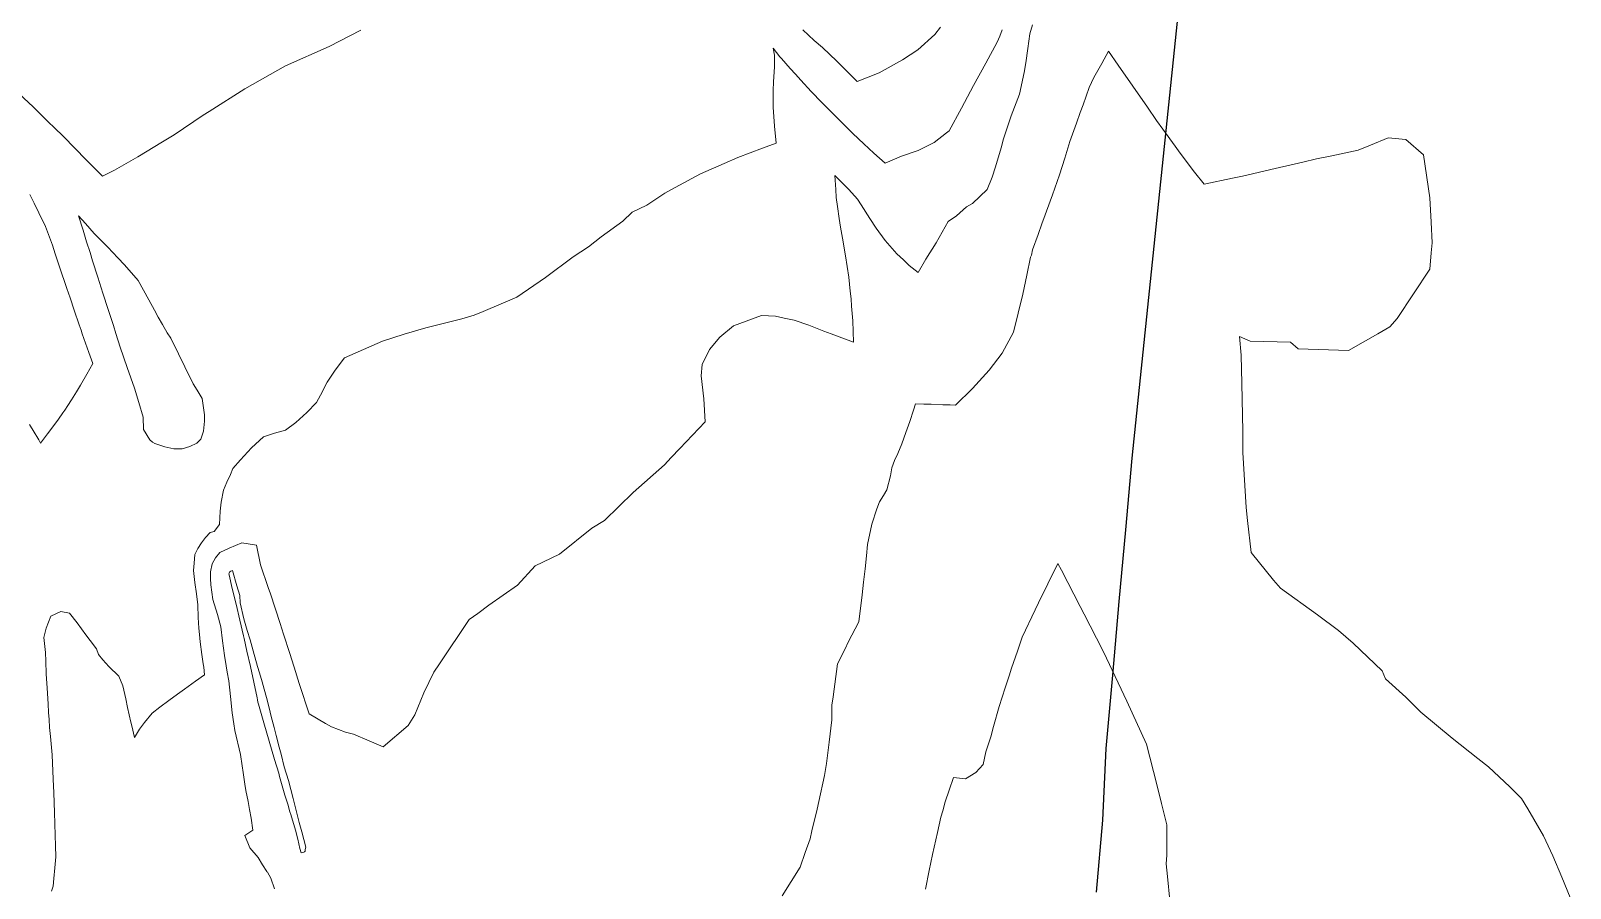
# Model space of a CAD drawing. Header units: inches. Extents: x 11351264 to 11356330, y 6702313 to 6706468.
# Drawn here: x 11355856.5 to 11356328.3, y 6703829.2 to 6704091.9 of the extents above; entities that cross this region are included whole.
import ezdxf

# ---------------------------------------------------------------- set-up
doc = ezdxf.new("R2010")
doc.units = ezdxf.units.IN
doc.header["$MEASUREMENT"] = 0
doc.layers.add('Shumate_Contours_clip1', color=7, linetype='Continuous', lineweight=0)
doc.layers.add('Shumate_Streets_clip1', color=7, linetype='Continuous')

msp = doc.modelspace()

# ---------------------------------------------------------------- linework, layer by layer
at = {"layer": 'Shumate_Contours_clip1'}
for points, elevation in [([(11355957.67, 6704092.09), (11355948.02, 6704087.12), (11355934.63, 6704081.18), (11355922.18, 6704074.16), (11355911.24, 6704067.23), (11355909.42, 6704066.07), (11355900.53, 6704060.04), (11355896.87, 6704057.84), (11355889.39, 6704053.34), (11355882.24, 6704049.2), (11355878.53, 6704047.37), (11355875.87, 6704050.03), (11355873.5, 6704052.4), (11355870.01, 6704055.98), (11355866.52, 6704059.56), (11355863.75, 6704062.25), (11355862.02, 6704063.91), (11355857.24, 6704068.57), (11355851.58, 6704073.92)], 1362), ([(11356154.25, 6704092.2), (11356153.49, 6704090.32), (11356152.73, 6704088.45), (11356149.25, 6704082), (11356145.49, 6704075.11), (11356141.73, 6704068.21), (11356137.98, 6704061.31), (11356137.17, 6704060.64), (11356133.35, 6704057.69), (11356128.47, 6704055.25), (11356123.37, 6704053.49), (11356118.4, 6704051.32), (11356114.9, 6704054.38), (11356111.8, 6704057.32), (11356108.51, 6704060.42), (11356105.77, 6704063.12), (11356102.13, 6704066.74), (11356099.01, 6704069.95), (11356095.75, 6704073.35), (11356092.51, 6704076.8), (11356090.93, 6704078.58), (11356089.3, 6704080.34), (11356086.59, 6704083.45), (11356086.08, 6704083.98), (11356084.03, 6704086.56), (11356084.46, 6704084.49), (11356084.45, 6704080.89), (11356084.16, 6704076.3), (11356084.08, 6704073.61), (11356084.05, 6704070.61), (11356084.04, 6704068.48), (11356084.45, 6704062.67), (11356084.95, 6704057.44), (11356080.82, 6704055.93), (11356073.23, 6704053.12), (11356069.06, 6704051.23), (11356061.83, 6704048.08), (11356053.98, 6704043.93), (11356050.81, 6704042.17), (11356045.3, 6704038.46), (11356040.89, 6704036.35), (11356038.03, 6704033.61), (11356031.32, 6704028.75), (11356027.44, 6704025.74), (11356022.72, 6704022.6), (11356014.25, 6704016.31), (11356005.52, 6704010.28), (11355995.22, 6704005.85), (11355992.43, 6704004.73), (11355988.62, 6704003.67), (11355977.6, 6704000.93), (11355970.99, 6703998.98), (11355964.31, 6703996.79), (11355952.68, 6703991.68), (11355949.83, 6703987.94), (11355947.35, 6703984.19), (11355945.37, 6703980.29), (11355944.13, 6703978.06), (11355941.19, 6703974.94), (11355937.76, 6703971.87), (11355934.61, 6703969.58), (11355931.24, 6703968.61), (11355927.89, 6703967.49), (11355924.14, 6703964.07), (11355920.85, 6703960.43), (11355918.5, 6703957.75), (11355917.78, 6703955.98), (11355916.61, 6703953.57), (11355915.56, 6703951.1), (11355914.84, 6703947.48), (11355914.57, 6703944.68), (11355914.36, 6703940.61), (11355912.77, 6703938.49), (11355911.5, 6703938.16), (11355910.09, 6703936.68), (11355908.81, 6703935.01), (11355907.71, 6703933.25), (11355906.77, 6703931.4), (11355906.58, 6703928.75), (11355906.45, 6703926.55), (11355906.85, 6703922.87), (11355907.29, 6703919.38), (11355907.7, 6703916.03), (11355907.79, 6703912.17), (11355908.08, 6703908.89), (11355908.26, 6703906.87), (11355908.47, 6703904.66), (11355908.99, 6703900.78), (11355909.42, 6703897.91), (11355909.54, 6703896.88), (11355909.78, 6703894.52), (11355907.04, 6703892.61), (11355903.65, 6703890.18), (11355901.55, 6703888.66), (11355898.81, 6703886.68), (11355896.08, 6703884.67), (11355893.75, 6703882.77), (11355891.35, 6703879.93), (11355889.91, 6703877.86), (11355888.34, 6703875.39), (11355887.5, 6703878.96), (11355887.25, 6703880.05), (11355886.2, 6703884.54), (11355885.66, 6703887.25), (11355884.75, 6703891.19), (11355883.51, 6703894.18), (11355880.42, 6703897.09), (11355878.59, 6703899.14), (11355877.33, 6703900.82), (11355876.67, 6703902.49), (11355874.79, 6703905.05), (11355873.43, 6703906.85), (11355872.05, 6703908.65), (11355870.74, 6703910.46), (11355868.36, 6703913.42), (11355865.73, 6703913.92), (11355862.64, 6703912.56), (11355861.26, 6703908.85), (11355860.58, 6703906.01), (11355861.07, 6703901.42), (11355861.16, 6703898.74), (11355861.25, 6703894.9), (11355861.59, 6703890.49), (11355861.85, 6703885.69), (11355861.97, 6703883.03), (11355862.14, 6703880.87), (11355862.25, 6703878.45), (11355862.58, 6703875.63), (11355863.13, 6703870.01), (11355863.44, 6703862.6), (11355863.61, 6703858.43), (11355863.82, 6703852.4), (11355864.05, 6703845.46), (11355864.12, 6703842.13), (11355864.17, 6703838.83), (11355863.87, 6703835.36), (11355863.57, 6703832.12), (11355863.35, 6703829.83), (11355862.89, 6703828.23)], 1360), ([(11356163.55, 6704093.73), (11356162.71, 6704091.03), (11356162.14, 6704086.46), (11356161.47, 6704082.11), (11356161.02, 6704079.09), (11356159.59, 6704072.49), (11356157.04, 6704065.88), (11356154.62, 6704058.8), (11356153.95, 6704056.02), (11356152.21, 6704050.27), (11356151.12, 6704047.11), (11356149.68, 6704043.26), (11356145.13, 6704039), (11356143.31, 6704037.92), (11356140.25, 6704035.22), (11356137.68, 6704033.45), (11356134.01, 6704026.98), (11356130.89, 6704021.9), (11356128.51, 6704017.85), (11356125.77, 6704020.03), (11356123.98, 6704021.77), (11356122, 6704023.6), (11356118.41, 6704027.69), (11356115.59, 6704031.48), (11356113.69, 6704034.43), (11356110.98, 6704038.62), (11356109.95, 6704040.35), (11356107.26, 6704043.3), (11356104.59, 6704045.95), (11356102.99, 6704047.54), (11356103.25, 6704043.25), (11356103.4, 6704040.79), (11356103.77, 6704038.07), (11356104.26, 6704034.43), (11356104.64, 6704031.72), (11356105.29, 6704028.32), (11356106.21, 6704022.94), (11356107.24, 6704016.41), (11356107.65, 6704012.17), (11356107.91, 6704009.74), (11356108.1, 6704007.52), (11356108.44, 6704003.07), (11356108.7, 6703996.53), (11356101.83, 6703999.01), (11356099.6, 6703999.83), (11356094.99, 6704001.72), (11356090.48, 6704003.2), (11356087.45, 6704003.85), (11356084.79, 6704004.44), (11356080.46, 6704004.7), (11356071.85, 6704001.48), (11356067.76, 6703998), (11356064.54, 6703994.28), (11356062.27, 6703989.7), (11356062.02, 6703986.13), (11356062.77, 6703979.14), (11356063.22, 6703972.1), (11356055.47, 6703963.9), (11356052.84, 6703961.11), (11356050.74, 6703958.9), (11356041.18, 6703950.48), (11356032.36, 6703941.81), (11356028.53, 6703939.55), (11356018.53, 6703931.49), (11356011.11, 6703927.91), (11356005.74, 6703921.99), (11355996.91, 6703915.95), (11355993.56, 6703913.35), (11355990.9, 6703911.46), (11355981.76, 6703897.91), (11355980.03, 6703895.35), (11355976.99, 6703889.03), (11355974.2, 6703882.3), (11355972.17, 6703879.07), (11355964.55, 6703872.53), (11355960.2, 6703874.32), (11355955.46, 6703876.36), (11355952.95, 6703876.97), (11355948.65, 6703878.65), (11355946.85, 6703879.69), (11355941.89, 6703882.59), (11355938.86, 6703891.58), (11355938.29, 6703893.52), (11355937.75, 6703895.31), (11355935.91, 6703901.05), (11355934, 6703906.99), (11355932.94, 6703910.26), (11355929.96, 6703919.38), (11355929.3, 6703921.3), (11355926.93, 6703928.26), (11355925.7, 6703934.33), (11355921.2, 6703935.03), (11355917.3, 6703933.38), (11355914.47, 6703932.07), (11355913.15, 6703930.37), (11355912.1, 6703928.58), (11355911.63, 6703926.14), (11355911.6, 6703924.12), (11355911.74, 6703922.1), (11355912.38, 6703917.61), (11355913.81, 6703913.07), (11355914.74, 6703909.31), (11355915.31, 6703904.99), (11355915.89, 6703900.49), (11355916.46, 6703897.35), (11355916.77, 6703895.33), (11355917.23, 6703892.74), (11355917.79, 6703887.96), (11355918.23, 6703882.89), (11355918.76, 6703879.54), (11355919.08, 6703877.52), (11355920.79, 6703870.16), (11355921.33, 6703866.65), (11355921.65, 6703864.66), (11355922.17, 6703861.07), (11355922.46, 6703859.06), (11355923.17, 6703855.72), (11355923.62, 6703853.32), (11355924.04, 6703850.62), (11355924.63, 6703846.91), (11355922.11, 6703845.33), (11355923.7, 6703841.56), (11355926.21, 6703838.58), (11355927.51, 6703836.35), (11355928.85, 6703834.32), (11355928.92, 6703834.21), (11355929.09, 6703834.11), (11355930.11, 6703832.27), (11355931.22, 6703828.93)], 1358), ([(11356135.3, 6704092.98), (11356133.57, 6704090.82), (11356128.39, 6704086.13), (11356123.64, 6704083.02), (11356116.53, 6704079.05), (11356109.84, 6704076.38), (11356106.69, 6704079.44), (11356103.56, 6704082.62), (11356099.18, 6704086.81), (11356096.66, 6704088.94), (11356093.16, 6704092.22)], 1362), ([(11356328.32, 6703826.29), (11356325.74, 6703832.5), (11356322.99, 6703839.11), (11356320.18, 6703845.2), (11356315.3, 6703853.53), (11356313.43, 6703856.63), (11356309.78, 6703860.26), (11356303.24, 6703866.35), (11356299.98, 6703868.96), (11356292.15, 6703875.1), (11356282.59, 6703883.07), (11356277.92, 6703887.73), (11356271.67, 6703893.35), (11356270.69, 6703895.73), (11356261.83, 6703904.26), (11356257.33, 6703908.14), (11356250.92, 6703912.97), (11356239.5, 6703921.1), (11356237.4, 6703923.52), (11356230.55, 6703932.03), (11356229.46, 6703941.87), (11356229.05, 6703945.88), (11356227.99, 6703962.66), (11356227.95, 6703969.22), (11356227.66, 6703983.86), (11356227.47, 6703992.48), (11356226.95, 6703998.25), (11356230.22, 6703996.76), (11356242.62, 6703996.49), (11356244.93, 6703994.41), (11356260.35, 6703993.91), (11356269.37, 6703999.03), (11356273.03, 6704001.15), (11356275.3, 6704003.7), (11356285.25, 6704018.88), (11356285.67, 6704023.85), (11356286.06, 6704026.94), (11356285.69, 6704033.27), (11356285.29, 6704040.7), (11356283.33, 6704053.93), (11356277.99, 6704058.56), (11356272.54, 6704059.09), (11356267.1, 6704056.82), (11356263.29, 6704055.34), (11356255.22, 6704053.59), (11356250.54, 6704052.64), (11356246.37, 6704051.65), (11356237.92, 6704049.76), (11356227.92, 6704047.35), (11356224.83, 6704046.73), (11356216.13, 6704044.89), (11356213.21, 6704048.57), (11356208.82, 6704054.38), (11356207.22, 6704056.58), (11356203.45, 6704061.74), (11356201.58, 6704064.47), (11356198.82, 6704068.5), (11356194.25, 6704074.99), (11356189.77, 6704081.37), (11356186.85, 6704085.72), (11356184.75, 6704081.93), (11356182.29, 6704077.57), (11356180.9, 6704074.57), (11356179.05, 6704069.27), (11356178.17, 6704066.85), (11356177.01, 6704063.66), (11356175.02, 6704058.03), (11356173.41, 6704052.85), (11356171.78, 6704047.78), (11356169.63, 6704041.64), (11356168.93, 6704039.69), (11356167.45, 6704035.54), (11356166.43, 6704032.72), (11356165.26, 6704029.46), (11356163.57, 6704024.78), (11356163.22, 6704023.12), (11356163.08, 6704022.94), (11356162.88, 6704022.52), (11356161.8, 6704017.05), (11356160.53, 6704011.2), (11356159.18, 6704005.38), (11356157.73, 6703999.59), (11356154.2, 6703993.17), (11356150.22, 6703987.91), (11356145.15, 6703982.34), (11356139.94, 6703977.23), (11356138.34, 6703977.34), (11356136.01, 6703977.32), (11356132.5, 6703977.45), (11356130.19, 6703977.54), (11356127.72, 6703977.64), (11356127.04, 6703975.62), (11356125.91, 6703972.2), (11356124.75, 6703968.79), (11356123.48, 6703965.38), (11356122.28, 6703962.37), (11356121.28, 6703960.2), (11356120.43, 6703958), (11356120, 6703955.57), (11356118.89, 6703951.26), (11356117.87, 6703949.5), (11356116.64, 6703947.59), (11356115.86, 6703945.38), (11356114.3, 6703940.71), (11356112.94, 6703934.48), (11356112.63, 6703930.97), (11356112.22, 6703926.99), (11356111.76, 6703922.97), (11356111.33, 6703919.04), (11356110.35, 6703910.78), (11356107.09, 6703904.52), (11356106.11, 6703902.57), (11356103.74, 6703897.97), (11356102.42, 6703887.78), (11356102.04, 6703885.26), (11356102, 6703880.75), (11356101.18, 6703873.96), (11356100.36, 6703867.34), (11356099.77, 6703863.68), (11356098.08, 6703855.72), (11356097.5, 6703853.42), (11356095.93, 6703846.79), (11356095.41, 6703844.32), (11356093.91, 6703840.16), (11356092.29, 6703835.59), (11356086.77, 6703826.86)], 1356), ([(11355856.21, 6704041.8), (11355857.54, 6704039.14), (11355859, 6704036.12), (11355861.08, 6704031.97), (11355863.18, 6704026.24), (11355864.04, 6704023.61), (11355865.36, 6704019.57), (11355867.59, 6704012.91), (11355868.56, 6704010.1), (11355869.86, 6704006.26), (11355871.4, 6704001.82), (11355871.95, 6704000.18), (11355872.32, 6703999.06), (11355874.35, 6703993.31), (11355875.52, 6703989.99), (11355873.67, 6703986.67), (11355871.82, 6703983.36), (11355870.59, 6703981.24), (11355869.06, 6703978.84), (11355867.94, 6703977.12), (11355867, 6703975.68), (11355866.38, 6703974.8), (11355865.03, 6703972.93), (11355863.32, 6703970.6), (11355861.69, 6703968.43), (11355859.55, 6703965.57), (11355859.01, 6703966.59), (11355858.75, 6703967.03), (11355857.6, 6703968.95), (11355856.19, 6703971.23)], 1362), ([(11356205.62, 6703825.35), (11356204.92, 6703832.77), (11356204.51, 6703836.65), (11356204.71, 6703839.26), (11356204.7, 6703848.63), (11356203.08, 6703855.09), (11356201.64, 6703860.98), (11356198.5, 6703873.33), (11356192.47, 6703886.51), (11356186.26, 6703899.7), (11356185, 6703902.18), (11356179.4, 6703913.14), (11356178.14, 6703915.51), (11356172.39, 6703926.59), (11356171.27, 6703928.71), (11356168.22, 6703922.42), (11356165.39, 6703916.6), (11356164.38, 6703914.43), (11356160.4, 6703906.1), (11356158.9, 6703901.85), (11356157.13, 6703896.56), (11356156.39, 6703894.25), (11356155.15, 6703890.54), (11356153.36, 6703884.8), (11356151.59, 6703878.68), (11356150.75, 6703875.56), (11356149.25, 6703870.93), (11356148.46, 6703867.04), (11356146.21, 6703864.58), (11356143.02, 6703862.66), (11356139.34, 6703863.14), (11356137.99, 6703859.25), (11356136.76, 6703855.68), (11356136.01, 6703852.88), (11356135.39, 6703850.97), (11356134.44, 6703846.22), (11356132.93, 6703839.49), (11356131.85, 6703834.57), (11356130.71, 6703828.84)], 1354)]:
    msp.add_lwpolyline(points, dxfattribs=dict(at, elevation=elevation))
for points, elevation in [([(11355871.19, 6704035.26), (11355872.56, 6704030.82), (11355873.66, 6704027.22), (11355874.7, 6704024), (11355875.5, 6704021.42), (11355877.07, 6704016.45), (11355878.65, 6704011.48), (11355880.24, 6704006.52), (11355881.84, 6704001.56), (11355882.62, 6703999.13), (11355883.96, 6703995), (11355886.1, 6703988.75), (11355888.3, 6703982.41), (11355889.68, 6703977.98), (11355891.02, 6703973.49), (11355891.1, 6703969.78), (11355892.99, 6703966.53), (11355893.82, 6703965.9), (11355894.59, 6703965.48), (11355897.58, 6703964.43), (11355900.37, 6703963.84), (11355902.97, 6703963.78), (11355905.27, 6703964.54), (11355907.48, 6703965.52), (11355908.69, 6703966.73), (11355909.49, 6703969.27), (11355909.74, 6703972.25), (11355909.77, 6703974.27), (11355909.02, 6703979.22), (11355907.5, 6703981.79), (11355906.34, 6703983.71), (11355903.78, 6703988.97), (11355901.83, 6703992.97), (11355899.45, 6703997.69), (11355898.38, 6703999.4), (11355896.95, 6704001.91), (11355895.54, 6704004.13), (11355894.46, 6704006.3), (11355892.68, 6704009.47), (11355889.46, 6704015.38), (11355885.24, 6704020.16), (11355883.22, 6704022.36), (11355880.14, 6704025.62), (11355875.95, 6704029.77), (11355873.26, 6704032.84)], 1360), ([(11355917.27, 6703925.49), (11355917.29, 6703925.22), (11355918.23, 6703921.04), (11355919.44, 6703916.17), (11355920.61, 6703911.31), (11355921.76, 6703906.46), (11355921.83, 6703906.07), (11355921.89, 6703905.69), (11355922.78, 6703901.84), (11355923.86, 6703897.06), (11355924.92, 6703892.28), (11355925.96, 6703887.51), (11355926.07, 6703886.85), (11355926.17, 6703886.19), (11355926.3, 6703885.53), (11355927.95, 6703879.87), (11355929.6, 6703874.22), (11355931.26, 6703868.57), (11355932.52, 6703864.39), (11355932.64, 6703863.88), (11355932.75, 6703863.4), (11355933.59, 6703860.56), (11355934.43, 6703857.72), (11355935.28, 6703854.88), (11355935.98, 6703852.59), (11355936.24, 6703851.71), (11355937.63, 6703846.99), (11355938.37, 6703844.15), (11355938.96, 6703841.37), (11355939.42, 6703840.01), (11355940.26, 6703840.24), (11355940.46, 6703840.35), (11355940.64, 6703840.49), (11355940.61, 6703840.79), (11355940.67, 6703840.98), (11355940.87, 6703841.71), (11355939.61, 6703846.43), (11355938.8, 6703849.29), (11355938.04, 6703852.14), (11355936.92, 6703856.63), (11355936.21, 6703859.41), (11355935.51, 6703862.19), (11355934.2, 6703866.4), (11355933.23, 6703870.22), (11355932.66, 6703872.42), (11355931.75, 6703876.01), (11355931.12, 6703878.42), (11355930.26, 6703881.79), (11355929.57, 6703884.4), (11355928.77, 6703887.57), (11355928.03, 6703890.2), (11355927.41, 6703892.36), (11355926.61, 6703895.21), (11355926.06, 6703897.15), (11355924.71, 6703901.95), (11355923.8, 6703905.23), (11355922.87, 6703908.17), (11355921.88, 6703911.74), (11355920.67, 6703916.62), (11355920.62, 6703918.87), (11355919.73, 6703921.79), (11355918.4, 6703926.55), (11355917.85, 6703926.36), (11355917.57, 6703926.09), (11355917.45, 6703925.97), (11355917.35, 6703925.81), (11355917.32, 6703925.7)], 1356)]:
    msp.add_lwpolyline(points, close=True, dxfattribs=dict(at, elevation=elevation))
at = {"layer": 'Shumate_Streets_clip1', "color": 5}
msp.add_lwpolyline([(11356214, 6704154), (11356194, 6703961), (11356192, 6703939), (11356190, 6703917), (11356188, 6703894.5), (11356186, 6703872), (11356185, 6703850), (11356183, 6703828)], dxfattribs=at)

doc.saveas('drawing.dxf')
